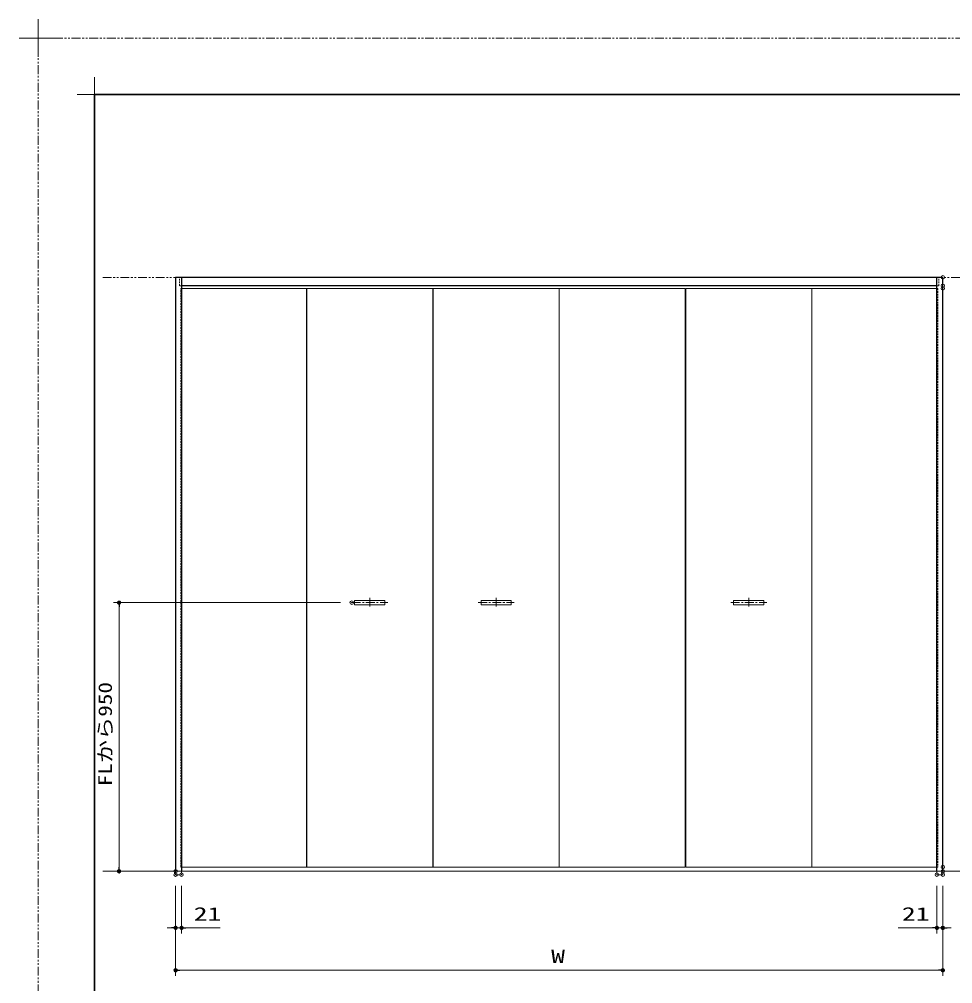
# Model space of a CAD drawing. Units: millimetres, scale not verified. Extents: x -1306 to 1306, y -607 to 607.
# Drawn here: x -1306 to -646, y -75 to 607 of the extents above; entities that cross this region are included whole.
import ezdxf
from ezdxf.enums import TextEntityAlignment as Align

# ---------------------------------------------------------------- set-up
doc = ezdxf.new("R2010")
doc.units = ezdxf.units.MM
doc.header["$LTSCALE"] = 5
doc.header["$PDMODE"] = 32
doc.header["$PDSIZE"] = 2.5
for name, pattern in [('USER1', [0.375, 0.25, -0.125]), ('USER2', [2.5, 1.25, -0.25, 0.25, -0.25, 0.25, -0.25]), ('USER3', [2, 1.25, -0.25, 0.25, -0.25])]:
    doc.linetypes.add(name, pattern=pattern)
for name, color, linetype, lineweight in [('0-1_線(白)', 7, 'Continuous', 30), ('0-2_線(黄)', 2, 'Continuous', 15), ('0-3_線(水)', 4, 'Continuous', 9), ('0-4_点線(水)', 4, 'USER1', 9), ('0-7_寸法線', 3, 'Continuous', 13), ('0-8_陰線', 4, 'USER2', 9), ('0-9_0', 3, 'Continuous', 25), ('0-A_DEFPOINTS', 7, 'Continuous', 5), ('0-B_中心線', 3, 'USER3', 9), ('0-C_図面枠', 7, 'Continuous', 35), ('0-D_一般', 7, 'Continuous', 5)]:
    doc.layers.add(name, color=color, linetype=linetype, lineweight=lineweight)
doc.styles.add('ＭＳ ゴシック', font='')
doc.styles.get('ＭＳ ゴシック').set_extended_font_data('MS Gothic')

# ---------------------------------------------------------------- blocks, each defined once
blk = doc.blocks.new('_DOT')
at = {"layer": '0-9_0'}
blk.add_line((-2.5, 0), (-5, 0), dxfattribs=at)
for points in [[(0, 0), (-2.5, 0), (-2.48, 0.313)], [(0, 0), (-2.48, -0.313), (-2.5, 0)], [(0, 0), (-2.48, 0.313), (-2.421, 0.622)], [(0, 0), (-2.421, -0.622), (-2.48, -0.313)], [(0, 0), (-2.421, 0.622), (-2.324, 0.92)], [(0, 0), (-2.324, -0.92), (-2.421, -0.622)], [(0, 0), (-2.324, 0.92), (-2.191, 1.204)], [(0, 0), (-2.191, -1.204), (-2.324, -0.92)], [(0, 0), (-2.191, 1.204), (-2.023, 1.469)], [(0, 0), (-2.023, -1.469), (-2.191, -1.204)], [(0, 0), (-2.023, 1.469), (-1.822, 1.711)], [(0, 0), (-1.822, -1.711), (-2.023, -1.469)], [(0, 0), (-1.822, 1.711), (-1.594, 1.926)], [(0, 0), (-1.594, -1.926), (-1.822, -1.711)], [(0, 0), (-1.594, 1.926), (-1.34, 2.111)], [(0, 0), (-1.34, -2.111), (-1.594, -1.926)], [(0, 0), (-1.34, 2.111), (-1.064, 2.262)], [(0, 0), (-1.064, -2.262), (-1.34, -2.111)], [(0, 0), (-1.064, 2.262), (-0.773, 2.378)], [(0, 0), (-0.773, -2.378), (-1.064, -2.262)], [(0, 0), (-0.773, 2.378), (-0.468, 2.456)], [(0, 0), (-0.468, -2.456), (-0.773, -2.378)], [(0, 0), (-0.468, 2.456), (-0.157, 2.495)], [(0, 0), (-0.157, -2.495), (-0.468, -2.456)], [(0, 0), (-0.157, 2.495), (0.157, 2.495)], [(0, 0), (0.157, -2.495), (-0.157, -2.495)], [(0, 0), (0.157, 2.495), (0.468, 2.456)], [(0, 0), (0.468, 2.456), (0.773, 2.378)], [(0, 0), (0.773, 2.378), (1.064, 2.262)], [(0, 0), (1.064, 2.262), (1.34, 2.111)], [(0, 0), (1.34, 2.111), (1.594, 1.926)], [(0, 0), (1.594, 1.926), (1.822, 1.711)], [(0, 0), (1.822, 1.711), (2.023, 1.469)], [(0, 0), (2.023, 1.469), (2.191, 1.204)], [(0, 0), (2.191, 1.204), (2.324, 0.92)], [(0, 0), (2.324, 0.92), (2.421, 0.622)], [(0, 0), (2.421, 0.622), (2.48, 0.313)], [(0, 0), (2.48, 0.313), (2.5, 0)], [(0, 0), (0.468, -2.456), (0.157, -2.495)], [(0, 0), (0.773, -2.378), (0.468, -2.456)], [(0, 0), (1.064, -2.262), (0.773, -2.378)], [(0, 0), (1.34, -2.111), (1.064, -2.262)], [(0, 0), (1.594, -1.926), (1.34, -2.111)], [(0, 0), (1.822, -1.711), (1.594, -1.926)], [(0, 0), (2.023, -1.469), (1.822, -1.711)], [(0, 0), (2.191, -1.204), (2.023, -1.469)], [(0, 0), (2.324, -0.92), (2.191, -1.204)], [(0, 0), (2.421, -0.622), (2.324, -0.92)], [(0, 0), (2.48, -0.313), (2.421, -0.622)], [(0, 0), (2.5, 0), (2.48, -0.313)]]:
    blk.add_solid(points, dxfattribs=at)
blk = doc.blocks.new('グループ-13-1')
at = {"layer": '0-D_一般'}
for p, q in [((62041.6, -14029.5), (62041.6, -13365.5)), ((61709.6, -13697.5), (62373.6, -13697.5))]:
    blk.add_line(p, q, dxfattribs=at)

msp = doc.modelspace()

# ---------------------------------------------------------------- linework, layer by layer
at = {"layer": '0-1_線(白)'}
for p, q in [((-1195.68, 424.763), (-1195.68, 4.763)), ((-653.08, 424.763), (-1195.68, 424.763)), ((-1191.48, 424.763), (-1191.48, 4.763)), ((-657.28, 4.763), (-657.28, 424.763)), ((-653.08, 4.763), (-653.08, 424.763)), ((-657.28, 418.763), (-1191.48, 418.763))]:
    msp.add_line(p, q, dxfattribs=at)
at = {"layer": '0-2_線(黄)'}
msp.add_line((-1247.236, 4.763), (-437.294, 4.763), dxfattribs=at)
at = {"layer": '0-3_線(水)'}
for p, q in [((-1103.03, 416.963), (-1191.48, 416.963)), ((-1013.88, 416.963), (-1102.93, 416.963)), ((-924.43, 416.963), (-1013.48, 416.963)), ((-835.28, 416.963), (-924.33, 416.963)), ((-745.83, 416.963), (-834.88, 416.963)), ((-657.28, 416.963), (-745.73, 416.963)), ((-1191.48, 7.763), (-1103.03, 7.763)), ((-1102.93, 7.763), (-1013.88, 7.763)), ((-1013.48, 7.763), (-924.43, 7.763)), ((-924.33, 7.763), (-835.28, 7.763)), ((-834.88, 7.763), (-745.83, 7.763)), ((-745.73, 7.763), (-657.28, 7.763)), ((-1108.43, 4.763), (-1099.23, 4.763)), ((-740.33, 4.763), (-749.53, 4.763)), ((-657.28, 2.363), (-653.08, 2.363))]:
    msp.add_line(p, q, dxfattribs=at)
at = {"layer": '0-4_点線(水)'}
for p, q in [((-1192.08, 7.763), (-1192.08, 416.963)), ((-1192.08, 416.963), (-1191.48, 416.963)), ((-657.28, 416.963), (-656.68, 416.963)), ((-656.68, 416.963), (-656.68, 7.763)), ((-1192.08, 7.763), (-1191.48, 7.763)), ((-657.28, 7.763), (-656.68, 7.763)), ((-1195.68, 4.763), (-1195.68, 2.363)), ((-1195.68, 2.363), (-1191.48, 2.363)), ((-1191.48, 4.763), (-1191.48, 2.363)), ((-657.28, 4.763), (-657.28, 2.363)), ((-653.08, 2.363), (-657.28, 2.363)), ((-653.08, 4.763), (-653.08, 2.363))]:
    msp.add_line(p, q, dxfattribs=at)
for points in [[(-1191.48, 418.763), (-1192.88, 418.763), (-1192.88, 424.763)], [(-657.28, 418.763), (-655.88, 418.763), (-655.88, 424.763)]]:
    msp.add_lwpolyline(points, dxfattribs=at)
at = {"layer": '0-7_寸法線'}
for p, q in [((-1103.03, 416.963), (-1103.03, 7.763)), ((-1102.93, 416.963), (-1102.93, 7.763)), ((-1013.88, 7.763), (-1013.88, 416.963)), ((-1013.48, 7.763), (-1013.48, 416.963)), ((-924.43, 416.963), (-924.43, 7.763)), ((-924.33, 416.963), (-924.33, 7.763)), ((-835.28, 7.763), (-835.28, 416.963)), ((-834.88, 7.763), (-834.88, 416.963)), ((-745.83, 416.963), (-745.83, 7.763)), ((-745.73, 416.963), (-745.73, 7.763)), ((-1079.105, 194.763), (-1239.68, 194.763)), ((-1235.68, 191.763), (-1235.68, 7.763)), ((-1203.68, 4.763), (-1239.68, 4.763)), ((-1195.68, -5.637), (-1195.68, -69.237)), ((-1195.68, -5.637), (-1195.68, -39.237)), ((-1191.48, -5.637), (-1191.48, -39.237)), ((-657.28, -5.637), (-657.28, -39.237)), ((-653.08, -5.637), (-653.08, -69.237)), ((-653.08, -5.637), (-653.08, -39.237)), ((-1198.68, -35.237), (-1201.68, -35.237)), ((-1195.68, -35.237), (-1191.48, -35.237)), ((-1188.48, -35.237), (-1164.147, -35.237)), ((-660.28, -35.237), (-684.614, -35.237)), ((-653.08, -35.237), (-657.28, -35.237)), ((-650.08, -35.237), (-647.08, -35.237)), ((-656.08, -65.237), (-1192.68, -65.237))]:
    msp.add_line(p, q, dxfattribs=at)
for points in [[(-1069.105, 193.263), (-1047.705, 193.263), (-1047.705, 196.263), (-1069.105, 196.263)], [(-979.655, 193.263), (-958.255, 193.263), (-958.255, 196.263), (-979.655, 196.263)], [(-801.055, 193.263), (-779.655, 193.263), (-779.655, 196.263), (-801.055, 196.263)]]:
    msp.add_lwpolyline(points, close=True, dxfattribs=at)
at = {"layer": '0-8_陰線'}
for p, q in [((387.036, 594), (-1292.964, 594)), ((-1292.964, -594), (-1292.964, 594)), ((-1247.236, 424.763), (-281.081, 424.763))]:
    msp.add_line(p, q, dxfattribs=at)
at = {"layer": '0-A_DEFPOINTS'}
for p, q in [((-1252.964, 541.55), (-1252.964, 566.45)), ((-1265.414, 554), (-1240.514, 554))]:
    msp.add_line(p, q, dxfattribs=at)
for p in [(-653.08, 424.763), (-653.08, 418.763), (-653.08, 416.963), (-1071.105, 194.763), (-653.08, 7.763), (-1235.68, 4.763), (-1195.68, 4.763), (-1195.68, 2.363), (-1191.48, 2.363), (-657.28, 2.363), (-653.08, 4.763), (-653.08, 4.763), (-653.08, 2.363), (-653.08, 2.363), (-1195.68, -35.237), (-653.08, -35.237), (-1195.68, -65.237)]:
    msp.add_point(p, dxfattribs=at)
at = {"layer": '0-B_中心線'}
for p, q in [((-1058.405, 198.263), (-1058.405, 191.263)), ((-968.955, 198.263), (-968.955, 191.263)), ((-790.355, 198.263), (-790.355, 191.263)), ((-1071.105, 194.763), (-1045.705, 194.763)), ((-981.655, 194.763), (-956.255, 194.763)), ((-803.055, 194.763), (-777.655, 194.763))]:
    msp.add_line(p, q, dxfattribs=at)
at = {"layer": '0-C_図面枠'}
msp.add_lwpolyline([(-1252.964, -554), (347.036, -554), (347.036, 554), (-1252.964, 554)], close=True, dxfattribs=at)

# ---------------------------------------------------------------- block references
at = {"layer": '0-7_寸法線', "xscale": 0.6, "yscale": 0.6}
for p, rotation in [((-1235.68, 194.763), 90), ((-1235.68, 4.763), 270), ((-1191.48, -35.237), 180), ((-653.08, -35.237), 180), ((-1195.68, -65.237), 180)]:
    msp.add_blockref('_DOT', p, dxfattribs=dict(at, rotation=rotation))
for p in [(-1195.68, -35.237), (-657.28, -35.237), (-653.08, -65.237)]:
    msp.add_blockref('_DOT', p, dxfattribs=at)
at = {"layer": '0-8_陰線', "xscale": 0.04, "yscale": 0.04}
msp.add_blockref('グループ-13-1', (-3774.629, 1141.9), dxfattribs=at)

# ---------------------------------------------------------------- texts
at = {"layer": '0-7_寸法線', "style": 'ＭＳ ゴシック', "width": 1.25}
msp.add_text('FLから950', height=9.621, rotation=90, dxfattribs=at).set_placement((-1237.83, 64.906), align=Align.BOTTOM_LEFT)
at = {"layer": '0-7_寸法線', "style": 'ＭＳ ゴシック', "width": 1.5}
for s, p in [('21', (-1182.909, -33.087)), ('21', (-682.042, -33.087)), ('W', (-930.095, -63.087))]:
    msp.add_text(s, height=9.604, dxfattribs=at).set_placement(p, align=Align.BOTTOM_LEFT)

doc.saveas('drawing.dxf')
